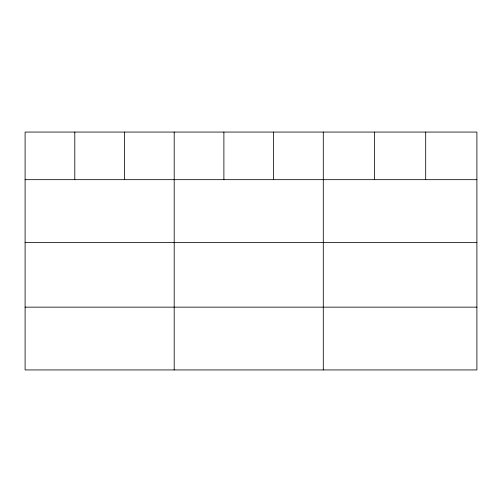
<?xml version="1.0" encoding="UTF-8"?>
<svg xmlns="http://www.w3.org/2000/svg" width="502" height="502" viewBox="0 0 502 502"><rect width="100%" height="100%" fill="white"/><g stroke="black" fill="none" stroke-linecap="round" stroke-linejoin="round"><path stroke-width="0.75" d="M476.9 242.46L476.9 132.064L25.1 132.064L25.1 369.936L476.9 369.936L476.9 242.46L25.1 242.46M25.1 179.672L476.9 179.672M25.1 307.149L476.9 307.149M425.696 132.064L425.696 179.672M374.492 132.064L374.492 179.672M323.288 132.064L323.288 369.936M273.59 132.064L273.59 179.672M223.892 132.064L223.892 179.672M174.194 132.064L174.194 369.936M124.496 132.064L124.496 179.672M74.798 132.064L74.798 179.672"/></g></svg>
